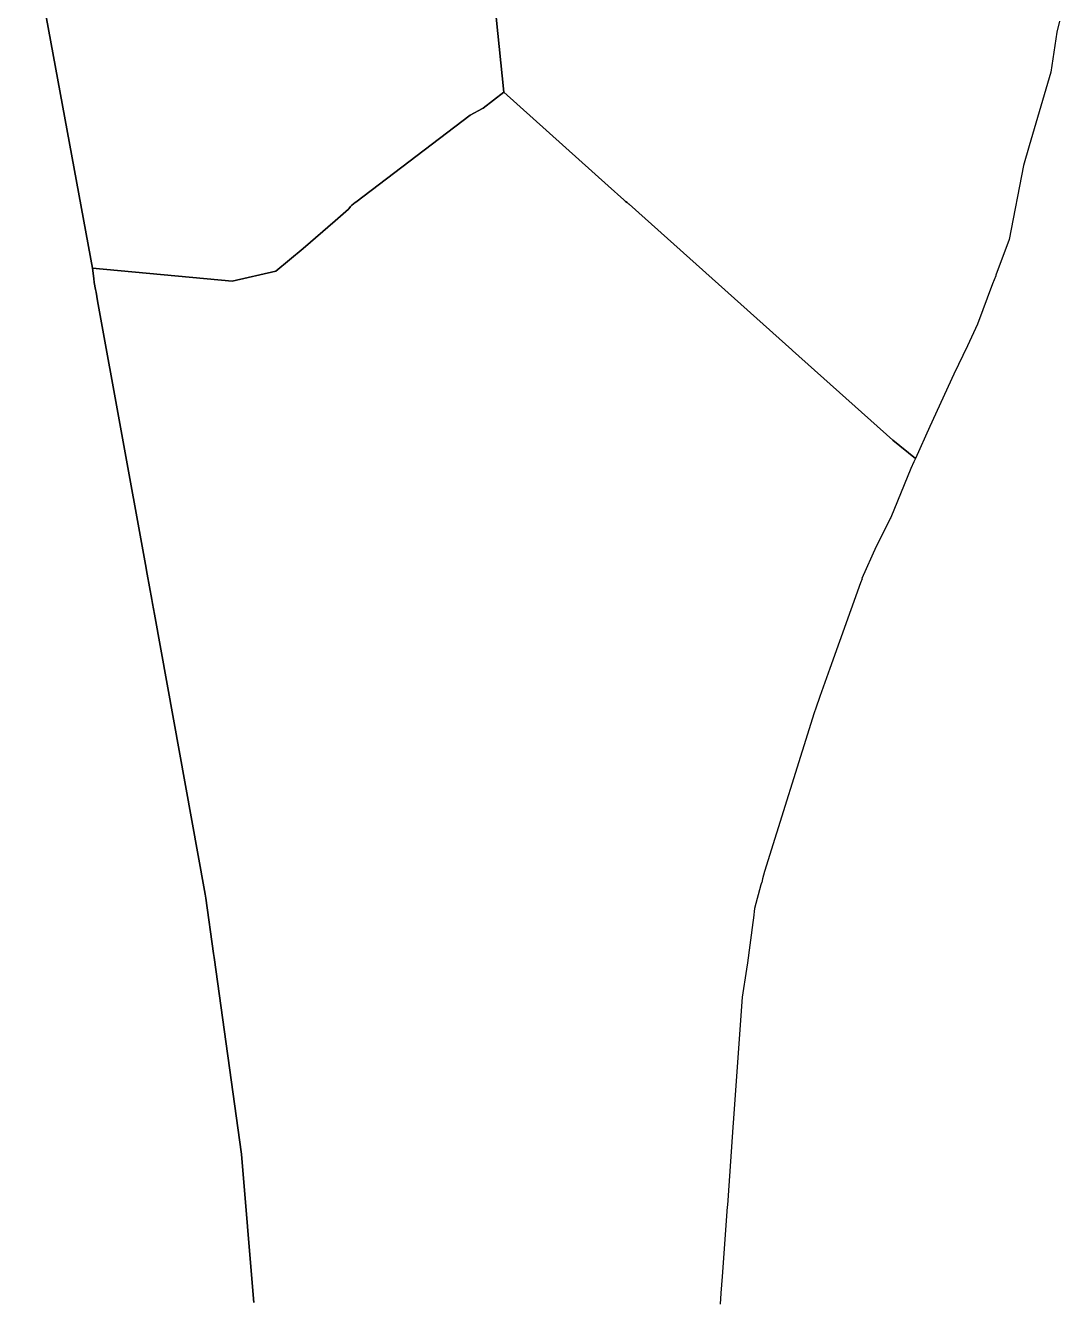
# Model space of a CAD drawing. Header units: metres. Extents: x 3 to 1005126, y 39 to 4383651.
# Drawn here: x 493406 to 494591, y 4358388 to 4359851 of the extents above; entities that cross this region are included whole.
import ezdxf

# ---------------------------------------------------------------- set-up
doc = ezdxf.new("R2010")
doc.units = ezdxf.units.M
doc.header["$MEASUREMENT"] = 0
doc.layers.add('TM_Llucmajor', color=7, linetype='Continuous')

msp = doc.modelspace()

# ---------------------------------------------------------------- linework, layer by layer
at = {"layer": 'TM_Llucmajor', "linetype": 'Continuous', "flags": 128}
for points in [[(493904, 4360264.7), (493954.1, 4359775.1), (493930.3, 4359756.7), (493929.7, 4359756.3), (493915.6, 4359748.4), (493784.5, 4359649), (493784.1, 4359648.6), (493783.9, 4359648.5), (493779.8, 4359645.4), (493778.6, 4359643.9), (493776.4, 4359641.2), (493776, 4359640.8), (493760.8, 4359627.6), (493724.1, 4359595.6), (493692.7, 4359569.9), (493642.7, 4359558.3), (493482.9, 4359573.1), (493406.1, 4359990.4)], [(494590.7, 4359856.3), (494587.8, 4359843.7), (494580.7, 4359797.7), (494556, 4359713.6), (494549.5, 4359690.9), (494533.2, 4359606), (494517.9, 4359565.2), (494517.7, 4359564.6), (494517.6, 4359564.6), (494514, 4359555.1), (494496.8, 4359509.2), (494485.2, 4359484.1), (494469.8, 4359451.7), (494442.1, 4359391.8), (494425.6, 4359355.1), (494425.6, 4359355.1), (494399.6, 4359376), (494284.7, 4359478.9), (494283.9, 4359479.6), (494269.4, 4359492.6), (494097.6, 4359646.5), (494097.1, 4359646.9), (494095.4, 4359648.3), (494093.6, 4359649.7), (494093.2, 4359650), (494091.6, 4359651.5), (494073.8, 4359667.4), (493954.1, 4359775.1), (493904, 4360264.7)], [(493406.1, 4359990.4), (493482.9, 4359573.1), (493484.3, 4359561.3), (493484.9, 4359556.6), (493486.2, 4359548.9), (493486.9, 4359545.6), (493488.6, 4359535.8), (493543.5, 4359233.5), (493545.5, 4359222.4), (493550.8, 4359193.5), (493551.6, 4359189), (493553.8, 4359176.7), (493611, 4358859.8), (493611.8, 4358855.6), (493612.6, 4358851.1), (493621.4, 4358787.5), (493622.1, 4358783), (493653.4, 4358557.7), (493667.4, 4358391.7), (493667.7, 4358387.7)], [(493667.7, 4358387.7), (493667.4, 4358391.7), (493653.4, 4358557.7), (493622.1, 4358783), (493621.4, 4358787.5), (493612.6, 4358851.1), (493611.8, 4358855.6), (493611, 4358859.8), (493553.8, 4359176.7), (493551.6, 4359189), (493550.8, 4359193.5), (493545.5, 4359222.4), (493543.5, 4359233.5), (493488.6, 4359535.8), (493486.9, 4359545.6), (493486.2, 4359548.9), (493484.9, 4359556.6), (493484.3, 4359561.3), (493482.9, 4359573.1), (493642.7, 4359558.3), (493692.7, 4359569.9), (493724.1, 4359595.6), (493760.8, 4359627.6), (493776, 4359640.8), (493776.4, 4359641.2), (493778.6, 4359643.9), (493779.8, 4359645.4), (493783.9, 4359648.5), (493784.1, 4359648.6), (493784.5, 4359649), (493915.6, 4359748.4), (493929.7, 4359756.3), (493930.3, 4359756.7), (493954.1, 4359775.1), (494073.8, 4359667.4), (494091.6, 4359651.5), (494093.2, 4359650), (494093.6, 4359649.7), (494095.4, 4359648.3), (494097.1, 4359646.9), (494097.6, 4359646.5), (494269.4, 4359492.6), (494283.9, 4359479.6), (494284.7, 4359478.9), (494399.6, 4359376), (494425.6, 4359355.1), (494424, 4359351.4), (494420.5, 4359343.6), (494397.4, 4359287.4), (494396.7, 4359286.1), (494395.9, 4359284.4), (494380.6, 4359254.3), (494364.4, 4359217.7), (494364.4, 4359217.6), (494364.7, 4359217.3), (494364.7, 4359217.3), (494362.9, 4359212.4), (494327.7, 4359114.2), (494316.2, 4359082.4), (494311.4, 4359069), (494309.7, 4359063.4), (494252.9, 4358881.5), (494250.6, 4358873.2), (494249.5, 4358869.1), (494249.4, 4358868.8), (494248.7, 4358866.2), (494241.4, 4358839.3), (494240, 4358828.4), (494239.3, 4358823.2), (494233.3, 4358777), (494232.1, 4358769.8), (494227, 4358737.5), (494217, 4358593.6), (494216.6, 4358588.5), (494216.2, 4358582.9), (494210.2, 4358499.3), (494210, 4358497.3), (494204.2, 4358417.6), (494202.8, 4358398.3), (494201.9, 4358385.7)]]:
    msp.add_lwpolyline(points, dxfattribs=at)

doc.saveas('drawing.dxf')
